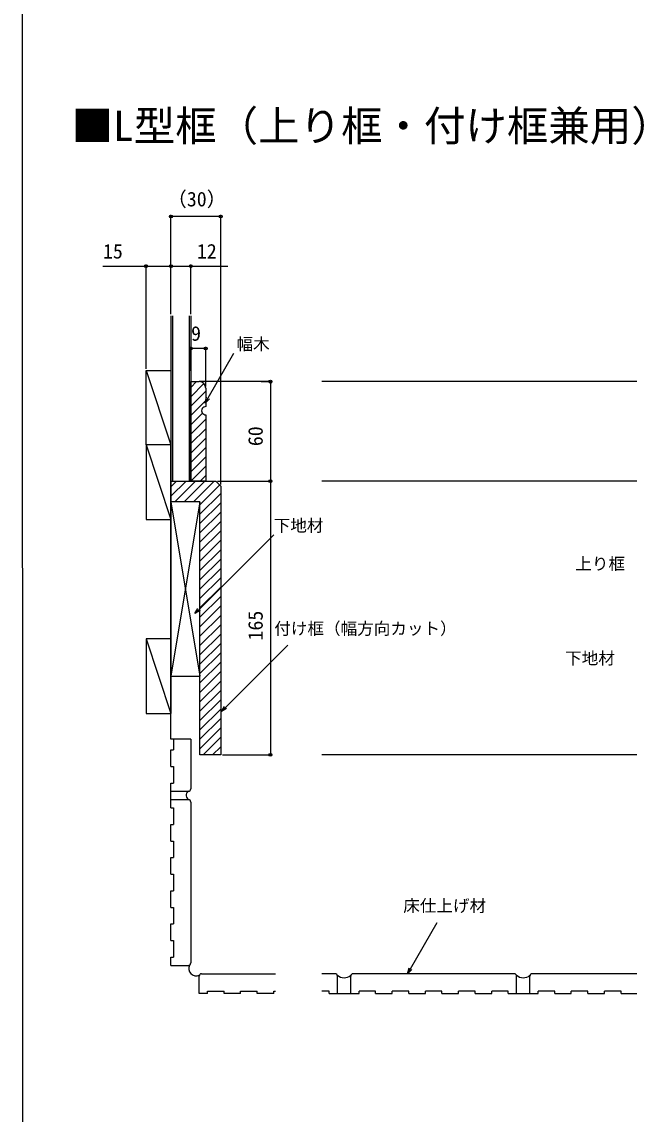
# Model space of a CAD drawing. Units: millimetres, scale not verified. Extents: x -700 to 700, y -1059 to 1057.
# Drawn here: x -700 to -334, y -261 to 398 of the extents above; entities that cross this region are included whole.
import ezdxf
from ezdxf.enums import TextEntityAlignment as Align

# ---------------------------------------------------------------- set-up
doc = ezdxf.new("R2010")
doc.units = ezdxf.units.MM
doc.header["$LTSCALE"] = 4
for name, color, linetype in [('0-1_USER1', 3, 'Continuous'), ('0-4_YKK_D', 6, 'Continuous'), ('0-5_YKK_ZWAK', 7, 'Continuous'), ('0-6_YSS_K', 3, 'Continuous'), ('0-7_YSS_KE', 3, 'Continuous')]:
    doc.layers.add(name, color=color, linetype=linetype)
doc.styles.add('ＭＳ ゴシック', font='')
doc.styles.get('ＭＳ ゴシック').set_extended_font_data('MS Gothic')

msp = doc.modelspace()

# ---------------------------------------------------------------- linework, layer by layer
at = {"layer": '0-4_YKK_D'}
for p, q in [((-610.084, 221.649), (-610.084, 281.649)), ((-580.084, 280.649), (-610.084, 280.649)), ((-580.084, 119.057), (-580.084, 281.649)), ((-651.234, 250.649), (-625.084, 250.649)), ((-625.084, 188.859), (-625.084, 251.649)), ((-625.084, 250.649), (-610.084, 250.649)), ((-610.084, 221.649), (-610.084, 251.649)), ((-610.084, 221.649), (-610.084, 251.649)), ((-598.084, 221.649), (-598.084, 251.649)), ((-598.084, 187.557), (-598.084, 202.057)), ((-589.084, 201.057), (-598.084, 201.057)), ((-589.084, 178.057), (-589.084, 202.057)), ((-555.746, 181.057), (-549.084, 181.057)), ((-550.084, 181.057), (-550.084, 121.057)), ((-582.084, 121.057), (-549.084, 121.057)), ((-582.084, 121.057), (-549.084, 121.057)), ((-550.084, 121.057), (-550.084, -43.943)), ((-579.084, -43.943), (-549.084, -43.943))]:
    msp.add_line(p, q, dxfattribs=at)
for points in [[(-610.084, 250.649), (-598.084, 250.649), (-575.857, 250.649)], [(-589.49, 168.166), (-587.74, 171.197), (-572.152, 198.196)], [(-586.928, 170.728), (-589.49, 168.166), (-588.552, 171.666)], [(-595.604, 41.194), (-593.13, 43.669), (-548.091, 88.708)], [(-592.466, 43.006), (-595.604, 41.194), (-593.793, 44.332)], [(-579.657, -17.878), (-577.182, -15.403), (-539.581, 22.198)], [(-576.519, -16.066), (-579.657, -17.878), (-577.845, -14.74)], [(-467.408, -175.943), (-465.658, -172.912), (-449.571, -145.048)], [(-464.846, -173.381), (-467.408, -175.943), (-466.471, -172.443)]]:
    msp.add_lwpolyline(points, dxfattribs=at)
for centre in [(-610.084, 280.649), (-580.084, 280.649), (-625.084, 250.649), (-610.084, 250.649), (-610.084, 250.649), (-598.084, 250.649), (-598.084, 201.057), (-589.084, 201.057), (-550.084, 181.057), (-550.084, 121.057), (-550.084, 121.057), (-550.084, -43.943)]:
    msp.add_circle(centre, 0.875, dxfattribs=at)
at = {"layer": '0-5_YKK_ZWAK'}
msp.add_line((-700, 980.6), (-699.339, -1059.4), dxfattribs=at)
at = {"layer": '0-6_YSS_K'}
for p, q in [((-609.084, 220.649), (-609.084, 121.057)), ((-599.084, 220.649), (-599.084, 121.057)), ((-625.084, 187.859), (-610.084, 142.859)), ((-598.084, 177.626), (-594.653, 181.057)), ((-598.084, 171.969), (-590.212, 179.841)), ((-69.172, 181.057), (-519.084, 181.057)), ((-598.084, 166.312), (-589.084, 175.312)), ((-598.084, 160.655), (-589.084, 169.655)), ((-598.084, 154.998), (-591.059, 162.024)), ((-598.084, 149.341), (-589.084, 158.341)), ((-598.084, 143.685), (-589.084, 152.685)), ((-598.084, 138.028), (-589.084, 147.028)), ((-625.084, 142.859), (-610.084, 97.859)), ((-610.084, 142.859), (-610.084, 97.859)), ((-598.084, 132.371), (-589.084, 141.371)), ((-598.084, 126.714), (-589.084, 135.714)), ((-598.084, 121.057), (-589.084, 130.057)), ((-610.084, 117.626), (-606.653, 121.057)), ((-610.084, 111.969), (-600.996, 121.057)), ((-607.839, 108.557), (-595.339, 121.057)), ((-602.182, 108.557), (-589.682, 121.057)), ((-596.525, 108.557), (-584.025, 121.057)), ((-592.584, 106.841), (-580.726, 118.699)), ((-592.427, 121.057), (-589.084, 124.4)), ((-314.653, 121.057), (-519.084, 121.057)), ((-592.584, 101.185), (-580.084, 113.685)), ((-592.584, 108.557), (-610.084, 3.557)), ((-610.084, 108.557), (-592.584, 3.557)), ((-592.584, 95.528), (-580.084, 108.028)), ((-592.584, 89.871), (-580.084, 102.371)), ((-592.584, 84.214), (-580.084, 96.714)), ((-592.584, 78.557), (-580.084, 91.057)), ((-592.584, 72.9), (-580.084, 85.4)), ((-592.584, 67.243), (-580.084, 79.743)), ((-592.584, 61.587), (-580.084, 74.087)), ((-592.584, 55.93), (-580.084, 68.43)), ((-592.584, 50.273), (-580.084, 62.773)), ((-592.584, 44.616), (-580.084, 57.116)), ((-592.584, 38.959), (-580.084, 51.459)), ((-592.584, 33.302), (-580.084, 45.802)), ((-592.584, 27.645), (-580.084, 40.145)), ((-592.584, 21.989), (-580.084, 34.489)), ((-592.584, 16.332), (-580.084, 28.832)), ((-625.084, 26.057), (-610.084, -18.943)), ((-610.084, 26.057), (-610.084, -18.943)), ((-592.584, 10.675), (-580.084, 23.175)), ((-592.584, 5.018), (-580.084, 17.518)), ((-592.584, -0.639), (-580.084, 11.861)), ((-592.584, -6.296), (-580.084, 6.204)), ((-592.584, -11.953), (-580.084, 0.547)), ((-592.584, -17.609), (-580.084, -5.109)), ((-592.584, -23.266), (-580.084, -10.766)), ((-592.584, -28.923), (-580.084, -16.423)), ((-592.584, -34.58), (-580.084, -22.08)), ((-592.584, -40.237), (-580.084, -27.737)), ((-608.584, -34.443), (-608.584, -40.943)), ((-590.633, -43.943), (-580.084, -33.394)), ((-584.977, -43.943), (-580.084, -39.051)), ((-610.084, -40.943), (-608.584, -40.943)), ((-610.084, -40.943), (-608.584, -40.943)), ((-610.084, -50.943), (-610.084, -40.943)), ((-610.084, -50.943), (-610.084, -40.943)), ((-317.653, -43.943), (-519.084, -43.943)), ((-610.084, -65.943), (-610.084, -60.943)), ((-610.084, -60.943), (-608.584, -60.943)), ((-610.084, -75.941), (-610.084, -65.943)), ((-610.084, -75.941), (-608.584, -75.941)), ((-608.584, -75.941), (-608.584, -85.941)), ((-610.084, -95.941), (-608.584, -95.941)), ((-608.584, -95.941), (-608.584, -105.941)), ((-610.084, -115.941), (-610.084, -105.941)), ((-610.084, -105.941), (-608.584, -105.941)), ((-610.084, -115.941), (-608.584, -115.941)), ((-608.584, -115.941), (-608.584, -125.941)), ((-610.084, -125.941), (-608.584, -125.941)), ((-610.084, -135.941), (-610.084, -125.941)), ((-610.084, -145.941), (-608.584, -145.941)), ((-610.084, -145.941), (-608.584, -145.941)), ((-610.084, -155.941), (-610.084, -145.941)), ((-610.084, -155.941), (-610.084, -145.941)), ((-610.084, -170.941), (-610.084, -165.941)), ((-610.084, -165.941), (-608.584, -165.941)), ((-588.086, -187.943), (-593.084, -187.943)), ((-588.086, -186.443), (-578.086, -186.443)), ((-588.086, -187.943), (-588.086, -186.443)), ((-568.086, -186.443), (-558.086, -186.443)), ((-568.086, -187.943), (-568.086, -186.443)), ((-558.086, -187.943), (-558.086, -186.443)), ((-548.086, -187.943), (-558.086, -187.943)), ((-548.086, -186.443), (-547.008, -186.443)), ((-548.086, -187.943), (-548.086, -186.443)), ((-514.649, -186.443), (-519.084, -186.443)), ((-514.649, -187.943), (-514.649, -186.443)), ((-514.649, -187.943), (-496.649, -187.943)), ((-496.649, -187.943), (-496.649, -186.443)), ((-486.649, -187.943), (-476.649, -187.943)), ((-486.649, -187.943), (-476.649, -187.943)), ((-476.649, -187.943), (-476.649, -186.443)), ((-476.649, -187.943), (-476.649, -186.443)), ((-466.649, -187.943), (-456.649, -187.943)), ((-456.649, -187.943), (-456.649, -186.443)), ((-446.649, -186.443), (-456.649, -186.443)), ((-446.649, -187.943), (-446.649, -186.443)), ((-446.649, -187.943), (-436.649, -187.943)), ((-426.651, -186.443), (-436.651, -186.443)), ((-436.649, -187.943), (-436.649, -186.443)), ((-426.649, -186.443), (-436.649, -186.443)), ((-426.651, -187.943), (-426.651, -186.443)), ((-426.651, -187.943), (-416.651, -187.943)), ((-426.649, -187.943), (-426.649, -186.443)), ((-416.651, -187.943), (-416.651, -186.443)), ((-406.651, -186.443), (-416.651, -186.443)), ((-406.649, -186.443), (-416.649, -186.443)), ((-406.651, -187.943), (-406.651, -186.443)), ((-406.651, -187.943), (-388.651, -187.943)), ((-406.649, -187.943), (-406.649, -186.443)), ((-406.649, -187.943), (-401.651, -187.943)), ((-388.651, -187.943), (-388.651, -186.443)), ((-378.651, -187.943), (-368.651, -187.943)), ((-378.651, -187.943), (-368.651, -187.943)), ((-368.651, -187.943), (-368.651, -186.443)), ((-368.651, -187.943), (-368.651, -186.443)), ((-358.651, -187.943), (-348.651, -187.943)), ((-348.651, -187.943), (-348.651, -186.443)), ((-338.651, -186.443), (-348.651, -186.443)), ((-338.651, -187.943), (-338.651, -186.443)), ((-338.651, -187.943), (-328.651, -187.943))]:
    msp.add_line(p, q, dxfattribs=at)
msp.add_lwpolyline([(-610.084, 187.859), (-610.084, 142.859), (-625.084, 142.859), (-625.084, 187.859)], close=True, dxfattribs=at)
for points in [[(-610.084, 142.859), (-625.084, 142.859), (-625.084, 97.859), (-610.084, 97.859)], [(-610.084, 26.057), (-625.084, 26.057), (-625.084, -18.943), (-610.084, -18.943)], [(-610.084, -50.943), (-608.584, -50.943), (-608.584, -60.943)], [(-610.084, -95.941), (-610.084, -85.941), (-608.584, -85.941)], [(-610.084, -135.941), (-608.584, -135.941), (-608.584, -145.941)], [(-610.084, -155.941), (-608.584, -155.941), (-608.584, -165.941)], [(-568.086, -187.943), (-578.086, -187.943), (-578.086, -186.443)], [(-486.649, -187.943), (-486.649, -186.443), (-496.649, -186.443)], [(-466.649, -187.943), (-466.649, -186.443), (-476.649, -186.443)], [(-445.472, -187.943), (-436.651, -187.943), (-436.651, -186.443)], [(-426.649, -187.943), (-416.649, -187.943), (-416.649, -186.443)], [(-378.651, -187.943), (-378.651, -186.443), (-388.651, -186.443)], [(-358.651, -187.943), (-358.651, -186.443), (-368.651, -186.443)]]:
    msp.add_lwpolyline(points, dxfattribs=at)
for centre, radius, start, end in [((-598.318, -68.39), 2.666, 113.38479, 256.39954), ((-594.886, -172.733), 4.467, 154.01811, 294.33843), ((-505.649, -172.366), 6, 227.68895, 311.81042), ((-397.651, -172.366), 6, 227.68895, 311.81042)]:
    msp.add_arc(centre, radius, start, end, dxfattribs=at)
at = {"layer": '0-7_YSS_KE'}
for p, q in [((-610.084, 220.649), (-610.084, 120.557)), ((-598.084, 220.649), (-598.084, 121.057)), ((-549.084, 181.057), (-593.084, 181.057)), ((-589.084, 177.057), (-589.084, 166.057)), ((-610.084, -34.443), (-610.084, 142.859)), ((-598.084, -34.443), (-610.084, -34.443)), ((-598.084, -34.443), (-598.084, -64.443)), ((-610.084, -65.943), (-599.584, -65.943)), ((-610.084, -70.943), (-599.584, -70.943)), ((-598.084, -72.443), (-598.084, -169.441)), ((-610.084, -170.941), (-599.584, -170.941)), ((-593.084, -187.943), (-593.084, -177.443)), ((-591.584, -175.943), (-547.008, -175.943)), ((-511.149, -175.943), (-519.084, -175.943)), ((-509.649, -187.943), (-509.649, -177.443)), ((-501.649, -187.943), (-501.649, -177.443)), ((-403.151, -175.943), (-500.149, -175.943)), ((-403.151, -175.943), (-445.472, -175.943)), ((-401.651, -187.943), (-401.651, -177.443)), ((-401.651, -187.943), (-401.651, -177.443)), ((-393.651, -187.943), (-393.651, -177.443)), ((-295.153, -175.943), (-392.151, -175.943))]:
    msp.add_line(p, q, dxfattribs=at)
for points in [[(-598.084, 121.057), (-598.084, 181.057), (-593.084, 181.057)], [(-589.084, 161.057), (-589.084, 121.057), (-598.084, 121.057)]]:
    msp.add_lwpolyline(points, dxfattribs=at)
for points in [[(-580.084, 118.057), (-580.084, -43.943), (-592.584, -43.943), (-592.584, 108.557), (-610.084, 108.557), (-610.084, 121.057), (-583.084, 121.057)], [(-610.084, 108.557), (-610.084, 3.557), (-592.584, 3.557), (-592.584, 108.557)]]:
    msp.add_lwpolyline(points, close=True, dxfattribs=at)
for centre, radius, start, end in [((-593.084, 177.057), 4, 0.00001, 89.99999), ((-589.084, 163.557), 2.5, 89.99999, 270.00001), ((-599.584, -64.443), 1.5, 270, 0), ((-599.584, -72.443), 1.5, 0, 90), ((-599.584, -169.441), 1.5, 270, 0), ((-591.584, -177.443), 1.5, 90, 180), ((-511.149, -177.443), 1.5, 359.99999, 89.99999), ((-500.149, -177.443), 1.5, 89.99999, 179.99999), ((-403.151, -177.443), 1.5, 359.99999, 89.99999), ((-403.151, -177.443), 1.5, 359.99999, 89.99999), ((-392.151, -177.443), 1.5, 89.99999, 179.99999)]:
    msp.add_arc(centre, radius, start, end, dxfattribs=at)

# ---------------------------------------------------------------- texts
at = {"layer": '0-1_USER1', "style": 'ＭＳ ゴシック'}
msp.add_text('■L型框（上り框・付け框兼用）', height=18.33, dxfattribs=at).set_placement((-670, 320.6), align=Align.BOTTOM_LEFT)
at = {"layer": '0-4_YKK_D', "style": 'ＭＳ ゴシック'}
for s, height, p in [('（30）', 8.798, (-612.505, 284.081)), ('15', 8.798, (-651.074, 252.649)), ('12', 8.798, (-594.425, 252.649)), ('9', 8.798, (-597.948, 203.057)), ('幅木', 7.331, (-570.557, 197.889)), ('下地材', 7.331, (-548.111, 88.45)), ('上り框', 7.331, (-366.236, 65.393)), ('付け框（幅方向カット）', 7.331, (-547.771, 26.345)), ('下地材', 7.331, (-372.379, 8.45)), ('床仕上げ材', 7.331, (-469.998, -140.806))]:
    msp.add_text(s, height=height, dxfattribs=at).set_placement(p, align=Align.BOTTOM_LEFT)
for s, p in [('60', (-552.084, 142.159)), ('165', (-552.084, 24.989))]:
    msp.add_text(s, height=8.798, rotation=90, dxfattribs=at).set_placement(p, align=Align.BOTTOM_LEFT)

doc.saveas('drawing.dxf')
